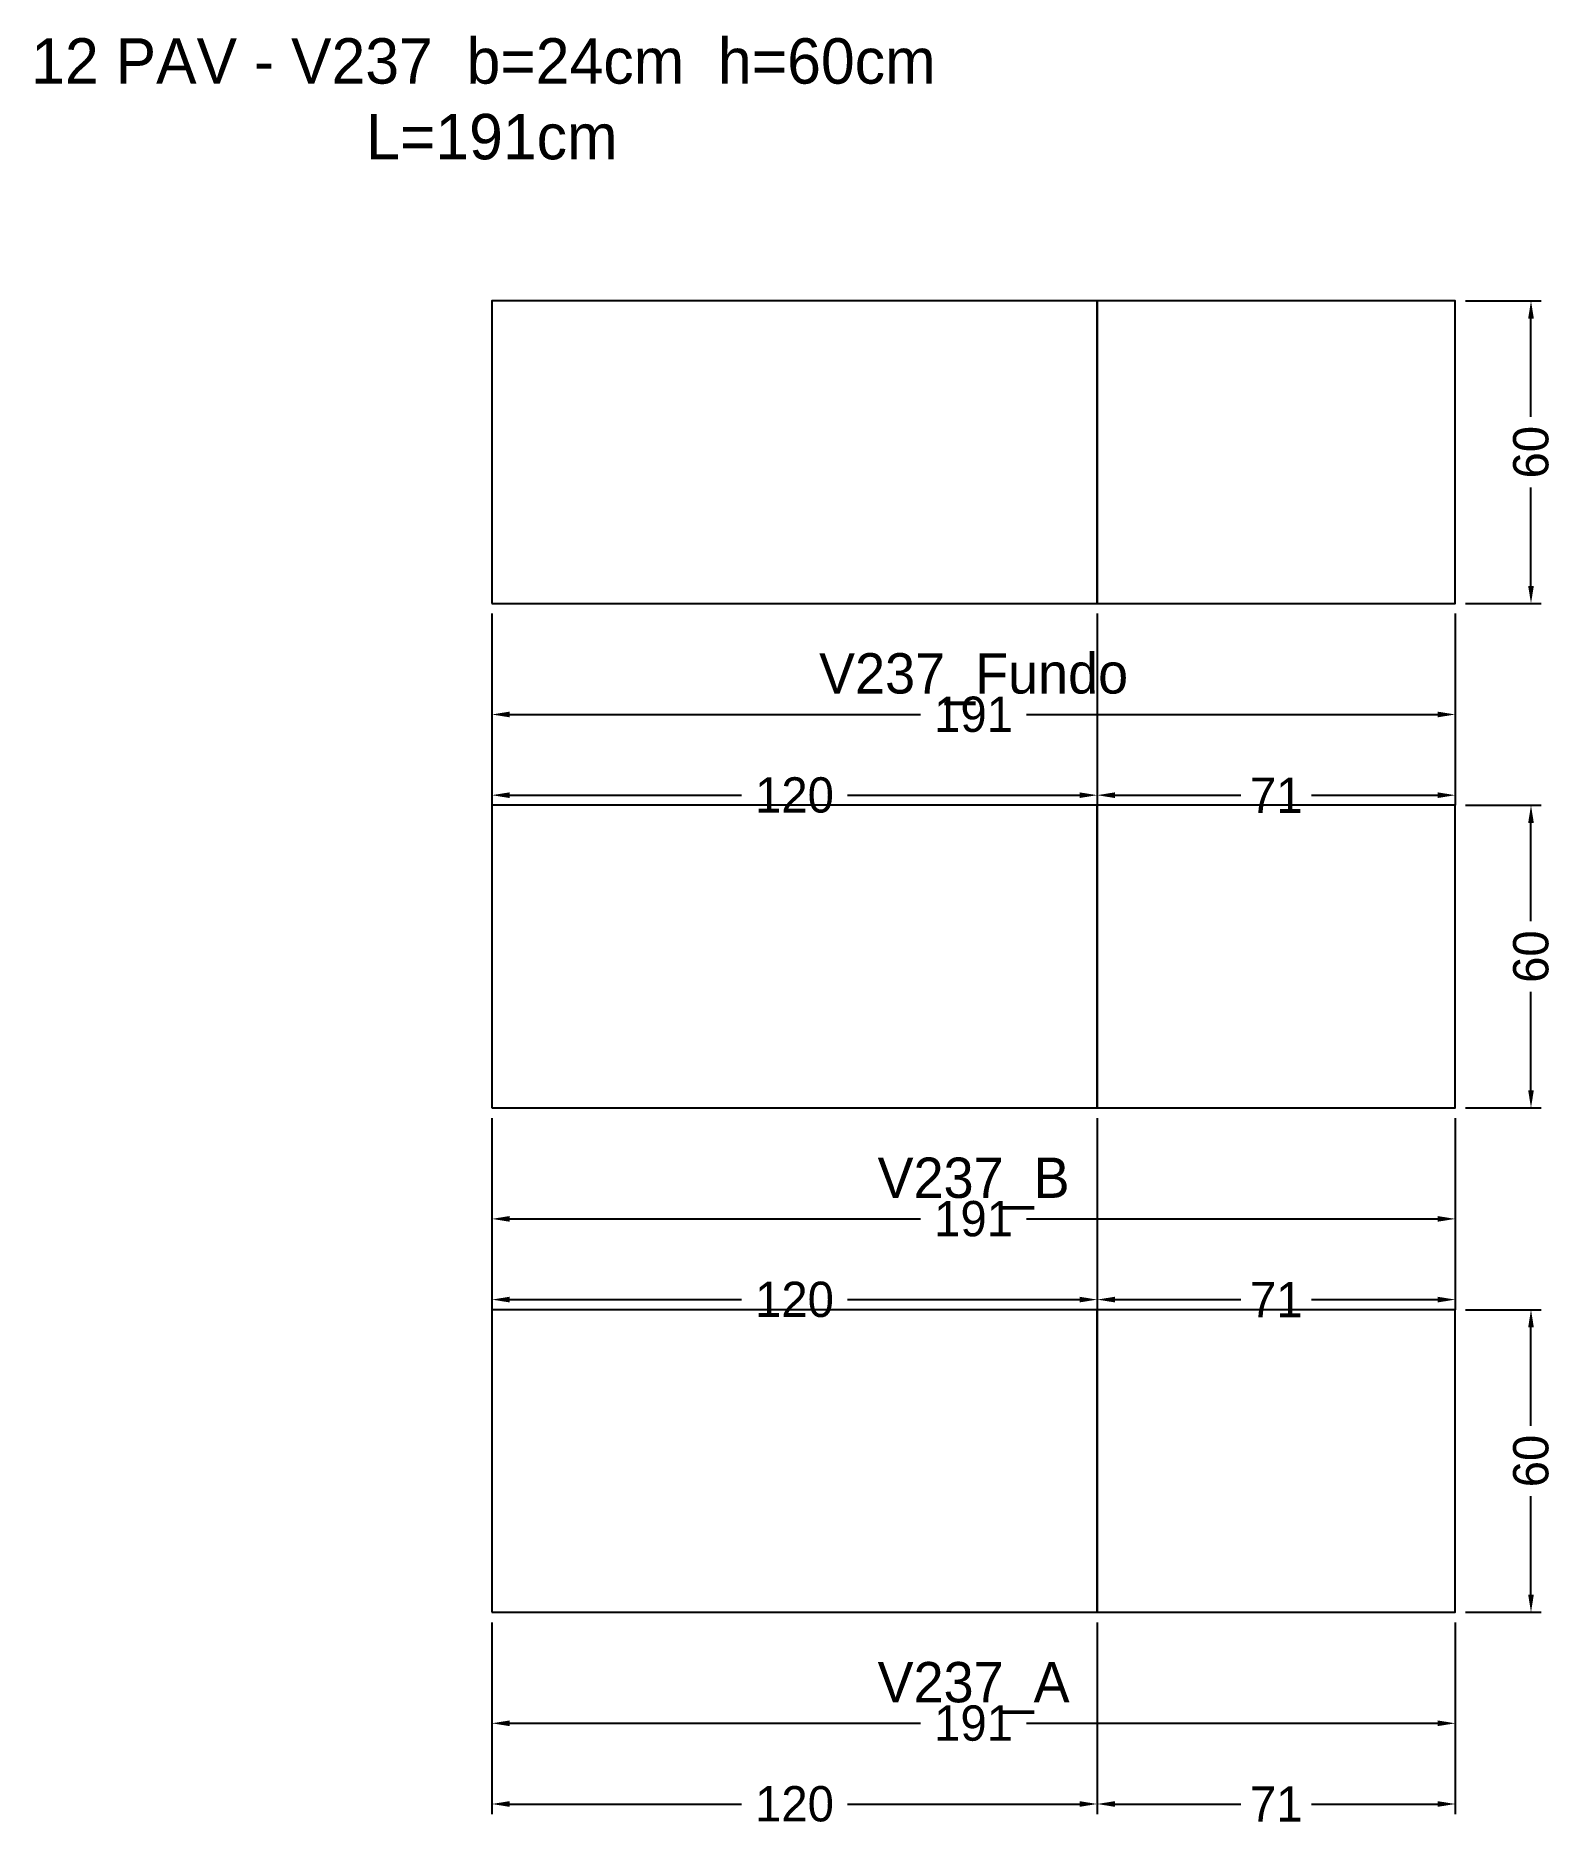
# Model space of a CAD drawing. Header units: metres. Extents: x -90 to 211, y -43 to 313.
import ezdxf

# ---------------------------------------------------------------- set-up
doc = ezdxf.new("R2010")
doc.units = ezdxf.units.M
for name, color, linetype in [('COTA', 3, 'Continuous'), ('NOMENCLATURA', 2, 'Continuous'), ('Paineis', 7, 'Continuous'), ('Texto Secao', 2, 'Continuous')]:
    doc.layers.add(name, color=color, linetype=linetype)
doc.dimstyles.new('COTA_VIG', dxfattribs={"dimtxt": 7, "dimasz": 3.5, "dimexe": 2, "dimexo": 2, "dimgap": 1.5, "dimtad": 1, "dimdec": 1, "dimcen": 2.5, "dimclrd": 3, "dimclre": 3, "dimclrt": 3, "dimazin": 3, "dimtfac": 1, "dimtmove": 0, "dimatfit": 3})

# ---------------------------------------------------------------- blocks, each defined once
blk = doc.blocks.new('_CLOSEDFILLED')
at = {"color": 0, "linetype": 'BYBLOCK'}
blk.add_solid([(-1, 0.16), (0, 0), (-1, -0.16)], dxfattribs=at)
blk = doc.blocks.new('*D1')
at = {"color": 3}
for p, q in [((0, -2), (0, -24)), ((191, -2), (191, -24)), ((3.5, -22), (85, -22)), ((106, -22), (187.5, -22))]:
    blk.add_line(p, q, dxfattribs=at)
at = {"layer": 'Defpoints'}
for p in [(0, 0), (191, 0), (0, -22)]:
    blk.add_point(p, dxfattribs=at)
at = {"layer": 'COTA', "color": 3, "xscale": 3.5, "yscale": 3.5, "rotation": 180}
blk.add_blockref('_CLOSEDFILLED', (0, -22), dxfattribs=at)
at = {"layer": 'COTA', "color": 3, "xscale": 3.5, "yscale": 3.5}
blk.add_blockref('_CLOSEDFILLED', (191, -22), dxfattribs=at)
at = {"layer": 'COTA', "color": 3, "insert": (95.5, -22), "char_height": 7, "attachment_point": 5}
blk.add_mtext('191', dxfattribs=at)
blk = doc.blocks.new('*D2')
at = {"color": 3}
for p, q in [((0, -2), (0, -40)), ((120, -2), (120, -40)), ((3.5, -38), (49.5, -38)), ((70.5, -38), (116.5, -38))]:
    blk.add_line(p, q, dxfattribs=at)
at = {"layer": 'Defpoints'}
for p in [(0, 0), (120, 0), (0, -38)]:
    blk.add_point(p, dxfattribs=at)
at = {"layer": 'COTA', "color": 3, "xscale": 3.5, "yscale": 3.5, "rotation": 180}
blk.add_blockref('_CLOSEDFILLED', (0, -38), dxfattribs=at)
at = {"layer": 'COTA', "color": 3, "xscale": 3.5, "yscale": 3.5}
blk.add_blockref('_CLOSEDFILLED', (120, -38), dxfattribs=at)
at = {"layer": 'COTA', "color": 3, "insert": (60, -38), "char_height": 7, "attachment_point": 5}
blk.add_mtext('120', dxfattribs=at)
blk = doc.blocks.new('*D3')
at = {"color": 3}
for p, q in [((120, -2), (120, -40)), ((191, -2), (191, -40)), ((123.5, -38), (148.5, -38)), ((162.5, -38), (187.5, -38))]:
    blk.add_line(p, q, dxfattribs=at)
at = {"layer": 'Defpoints'}
for p in [(120, 0), (191, 0), (120, -38)]:
    blk.add_point(p, dxfattribs=at)
at = {"layer": 'COTA', "color": 3, "xscale": 3.5, "yscale": 3.5, "rotation": 180}
blk.add_blockref('_CLOSEDFILLED', (120, -38), dxfattribs=at)
at = {"layer": 'COTA', "color": 3, "xscale": 3.5, "yscale": 3.5}
blk.add_blockref('_CLOSEDFILLED', (191, -38), dxfattribs=at)
at = {"layer": 'COTA', "color": 3, "insert": (155.5, -38), "char_height": 7, "attachment_point": 5}
blk.add_mtext('71', dxfattribs=at)
blk = doc.blocks.new('*D4')
at = {"color": 3}
for p, q in [((193, 60), (208, 60)), ((206, 37), (206, 56.5)), ((206, 3.5), (206, 23)), ((193, 0), (208, 0))]:
    blk.add_line(p, q, dxfattribs=at)
at = {"layer": 'Defpoints'}
for p in [(191, 60), (191, 0), (206, 0)]:
    blk.add_point(p, dxfattribs=at)
at = {"layer": 'COTA', "color": 3, "xscale": 3.5, "yscale": 3.5}
for p, rotation in [((206, 60), 90), ((206, 0), 270)]:
    blk.add_blockref('_CLOSEDFILLED', p, dxfattribs=dict(at, rotation=rotation))
at = {"layer": 'COTA', "color": 3, "insert": (206, 30), "char_height": 7, "attachment_point": 5, "rotation": 90}
blk.add_mtext('60', dxfattribs=at)
blk = doc.blocks.new('*D5')
at = {"color": 3}
for p, q in [((0, 98), (0, 76)), ((191, 98), (191, 76)), ((3.5, 78), (85, 78)), ((106, 78), (187.5, 78))]:
    blk.add_line(p, q, dxfattribs=at)
at = {"layer": 'Defpoints'}
for p in [(0, 100), (191, 100), (0, 78)]:
    blk.add_point(p, dxfattribs=at)
at = {"layer": 'COTA', "color": 3, "xscale": 3.5, "yscale": 3.5, "rotation": 180}
blk.add_blockref('_CLOSEDFILLED', (0, 78), dxfattribs=at)
at = {"layer": 'COTA', "color": 3, "xscale": 3.5, "yscale": 3.5}
blk.add_blockref('_CLOSEDFILLED', (191, 78), dxfattribs=at)
at = {"layer": 'COTA', "color": 3, "insert": (95.5, 78), "char_height": 7, "attachment_point": 5}
blk.add_mtext('191', dxfattribs=at)
blk = doc.blocks.new('*D6')
at = {"color": 3}
for p, q in [((0, 98), (0, 60)), ((120, 98), (120, 60)), ((3.5, 62), (49.5, 62)), ((70.5, 62), (116.5, 62))]:
    blk.add_line(p, q, dxfattribs=at)
at = {"layer": 'Defpoints'}
for p in [(0, 100), (120, 100), (0, 62)]:
    blk.add_point(p, dxfattribs=at)
at = {"layer": 'COTA', "color": 3, "xscale": 3.5, "yscale": 3.5, "rotation": 180}
blk.add_blockref('_CLOSEDFILLED', (0, 62), dxfattribs=at)
at = {"layer": 'COTA', "color": 3, "xscale": 3.5, "yscale": 3.5}
blk.add_blockref('_CLOSEDFILLED', (120, 62), dxfattribs=at)
at = {"layer": 'COTA', "color": 3, "insert": (60, 62), "char_height": 7, "attachment_point": 5}
blk.add_mtext('120', dxfattribs=at)
blk = doc.blocks.new('*D7')
at = {"color": 3}
for p, q in [((120, 98), (120, 60)), ((191, 98), (191, 60)), ((123.5, 62), (148.5, 62)), ((162.5, 62), (187.5, 62))]:
    blk.add_line(p, q, dxfattribs=at)
at = {"layer": 'Defpoints'}
for p in [(120, 100), (191, 100), (120, 62)]:
    blk.add_point(p, dxfattribs=at)
at = {"layer": 'COTA', "color": 3, "xscale": 3.5, "yscale": 3.5, "rotation": 180}
blk.add_blockref('_CLOSEDFILLED', (120, 62), dxfattribs=at)
at = {"layer": 'COTA', "color": 3, "xscale": 3.5, "yscale": 3.5}
blk.add_blockref('_CLOSEDFILLED', (191, 62), dxfattribs=at)
at = {"layer": 'COTA', "color": 3, "insert": (155.5, 62), "char_height": 7, "attachment_point": 5}
blk.add_mtext('71', dxfattribs=at)
blk = doc.blocks.new('*D8')
at = {"color": 3}
for p, q in [((193, 160), (208, 160)), ((206, 137), (206, 156.5)), ((206, 103.5), (206, 123)), ((193, 100), (208, 100))]:
    blk.add_line(p, q, dxfattribs=at)
at = {"layer": 'Defpoints'}
for p in [(191, 160), (191, 100), (206, 100)]:
    blk.add_point(p, dxfattribs=at)
at = {"layer": 'COTA', "color": 3, "xscale": 3.5, "yscale": 3.5}
for p, rotation in [((206, 160), 90), ((206, 100), 270)]:
    blk.add_blockref('_CLOSEDFILLED', p, dxfattribs=dict(at, rotation=rotation))
at = {"layer": 'COTA', "color": 3, "insert": (206, 130), "char_height": 7, "attachment_point": 5, "rotation": 90}
blk.add_mtext('60', dxfattribs=at)
blk = doc.blocks.new('*D9')
at = {"color": 3}
for p, q in [((0, 198), (0, 176)), ((191, 198), (191, 176)), ((3.5, 178), (85, 178)), ((106, 178), (187.5, 178))]:
    blk.add_line(p, q, dxfattribs=at)
at = {"layer": 'Defpoints'}
for p in [(0, 200), (191, 200), (0, 178)]:
    blk.add_point(p, dxfattribs=at)
at = {"layer": 'COTA', "color": 3, "xscale": 3.5, "yscale": 3.5, "rotation": 180}
blk.add_blockref('_CLOSEDFILLED', (0, 178), dxfattribs=at)
at = {"layer": 'COTA', "color": 3, "xscale": 3.5, "yscale": 3.5}
blk.add_blockref('_CLOSEDFILLED', (191, 178), dxfattribs=at)
at = {"layer": 'COTA', "color": 3, "insert": (95.5, 178), "char_height": 7, "attachment_point": 5}
blk.add_mtext('191', dxfattribs=at)
blk = doc.blocks.new('*D10')
at = {"color": 3}
for p, q in [((0, 198), (0, 160)), ((120, 198), (120, 160)), ((3.5, 162), (49.5, 162)), ((70.5, 162), (116.5, 162))]:
    blk.add_line(p, q, dxfattribs=at)
at = {"layer": 'Defpoints'}
for p in [(0, 200), (120, 200), (0, 162)]:
    blk.add_point(p, dxfattribs=at)
at = {"layer": 'COTA', "color": 3, "xscale": 3.5, "yscale": 3.5, "rotation": 180}
blk.add_blockref('_CLOSEDFILLED', (0, 162), dxfattribs=at)
at = {"layer": 'COTA', "color": 3, "xscale": 3.5, "yscale": 3.5}
blk.add_blockref('_CLOSEDFILLED', (120, 162), dxfattribs=at)
at = {"layer": 'COTA', "color": 3, "insert": (60, 162), "char_height": 7, "attachment_point": 5}
blk.add_mtext('120', dxfattribs=at)
blk = doc.blocks.new('*D11')
at = {"color": 3}
for p, q in [((120, 198), (120, 160)), ((191, 198), (191, 160)), ((123.5, 162), (148.5, 162)), ((162.5, 162), (187.5, 162))]:
    blk.add_line(p, q, dxfattribs=at)
at = {"layer": 'Defpoints'}
for p in [(120, 200), (191, 200), (120, 162)]:
    blk.add_point(p, dxfattribs=at)
at = {"layer": 'COTA', "color": 3, "xscale": 3.5, "yscale": 3.5, "rotation": 180}
blk.add_blockref('_CLOSEDFILLED', (120, 162), dxfattribs=at)
at = {"layer": 'COTA', "color": 3, "xscale": 3.5, "yscale": 3.5}
blk.add_blockref('_CLOSEDFILLED', (191, 162), dxfattribs=at)
at = {"layer": 'COTA', "color": 3, "insert": (155.5, 162), "char_height": 7, "attachment_point": 5}
blk.add_mtext('71', dxfattribs=at)
blk = doc.blocks.new('*D12')
at = {"color": 3}
for p, q in [((193, 260), (208, 260)), ((206, 237), (206, 256.5)), ((206, 203.5), (206, 223)), ((193, 200), (208, 200))]:
    blk.add_line(p, q, dxfattribs=at)
at = {"layer": 'Defpoints'}
for p in [(191, 260), (191, 200), (206, 200)]:
    blk.add_point(p, dxfattribs=at)
at = {"layer": 'COTA', "color": 3, "xscale": 3.5, "yscale": 3.5}
for p, rotation in [((206, 260), 90), ((206, 200), 270)]:
    blk.add_blockref('_CLOSEDFILLED', p, dxfattribs=dict(at, rotation=rotation))
at = {"layer": 'COTA', "color": 3, "insert": (206, 230), "char_height": 7, "attachment_point": 5, "rotation": 90}
blk.add_mtext('60', dxfattribs=at)

msp = doc.modelspace()

# ---------------------------------------------------------------- linework, layer by layer
at = {"layer": 'Paineis'}
for points in [[(0, 200), (120, 200), (120, 260), (0, 260)], [(120, 200), (191, 200), (191, 260), (120, 260)], [(0, 100), (120, 100), (120, 160), (0, 160)], [(120, 100), (191, 100), (191, 160), (120, 160)], [(0, 0), (120, 0), (120, 60), (0, 60)], [(120, 0), (191, 0), (191, 60), (120, 60)]]:
    msp.add_lwpolyline(points, close=True, dxfattribs=at)

# ---------------------------------------------------------------- texts
at = {"layer": 'NOMENCLATURA', "insert": (0, 300), "char_height": 9, "width": 211, "attachment_point": 5}
msp.add_mtext('12 PAV - V237  b=24cm  h=60cm  L=191cm', dxfattribs=at)
at = {"layer": 'Texto Secao', "char_height": 8, "width": 211, "attachment_point": 5}
for s, insert in [('V237_Fundo', (95.5, 185)), ('V237_B', (95.5, 85)), ('V237_A', (95.5, -15))]:
    msp.add_mtext(s, dxfattribs=dict(at, insert=insert))

# ---------------------------------------------------------------- dimensions: what is measured, and where the dimension line sits
at = {"layer": 'COTA'}
for base, p1, p2, picture, middle in [((206, 200), (191, 200), (191, 260), '*D12', (206, 230)), ((206, 100), (191, 100), (191, 160), '*D8', (206, 130)), ((206, 0), (191, 0), (191, 60), '*D4', (206, 30))]:
    dim = msp.add_linear_dim(base=base, p1=p1, p2=p2, angle=90, dimstyle='COTA_VIG', dxfattribs=at)
    dim.commit()
    dim.dimension.update_dxf_attribs({"geometry": picture, "text_midpoint": middle})
for base, p1, p2, picture, middle in [((0, 178), (0, 200), (191, 200), '*D9', (95.5, 178)), ((0, 162), (0, 200), (120, 200), '*D10', (60, 162)), ((120, 162), (120, 200), (191, 200), '*D11', (155.5, 162)), ((0, 78), (0, 100), (191, 100), '*D5', (95.5, 78)), ((0, 62), (0, 100), (120, 100), '*D6', (60, 62)), ((120, 62), (120, 100), (191, 100), '*D7', (155.5, 62)), ((0, -22), (0, 0), (191, 0), '*D1', (95.5, -22)), ((0, -38), (0, 0), (120, 0), '*D2', (60, -38)), ((120, -38), (120, 0), (191, 0), '*D3', (155.5, -38))]:
    dim = msp.add_linear_dim(base=base, p1=p1, p2=p2, dimstyle='COTA_VIG', dxfattribs=at)
    dim.commit()
    dim.dimension.update_dxf_attribs({"geometry": picture, "text_midpoint": middle})

doc.saveas('drawing.dxf')
